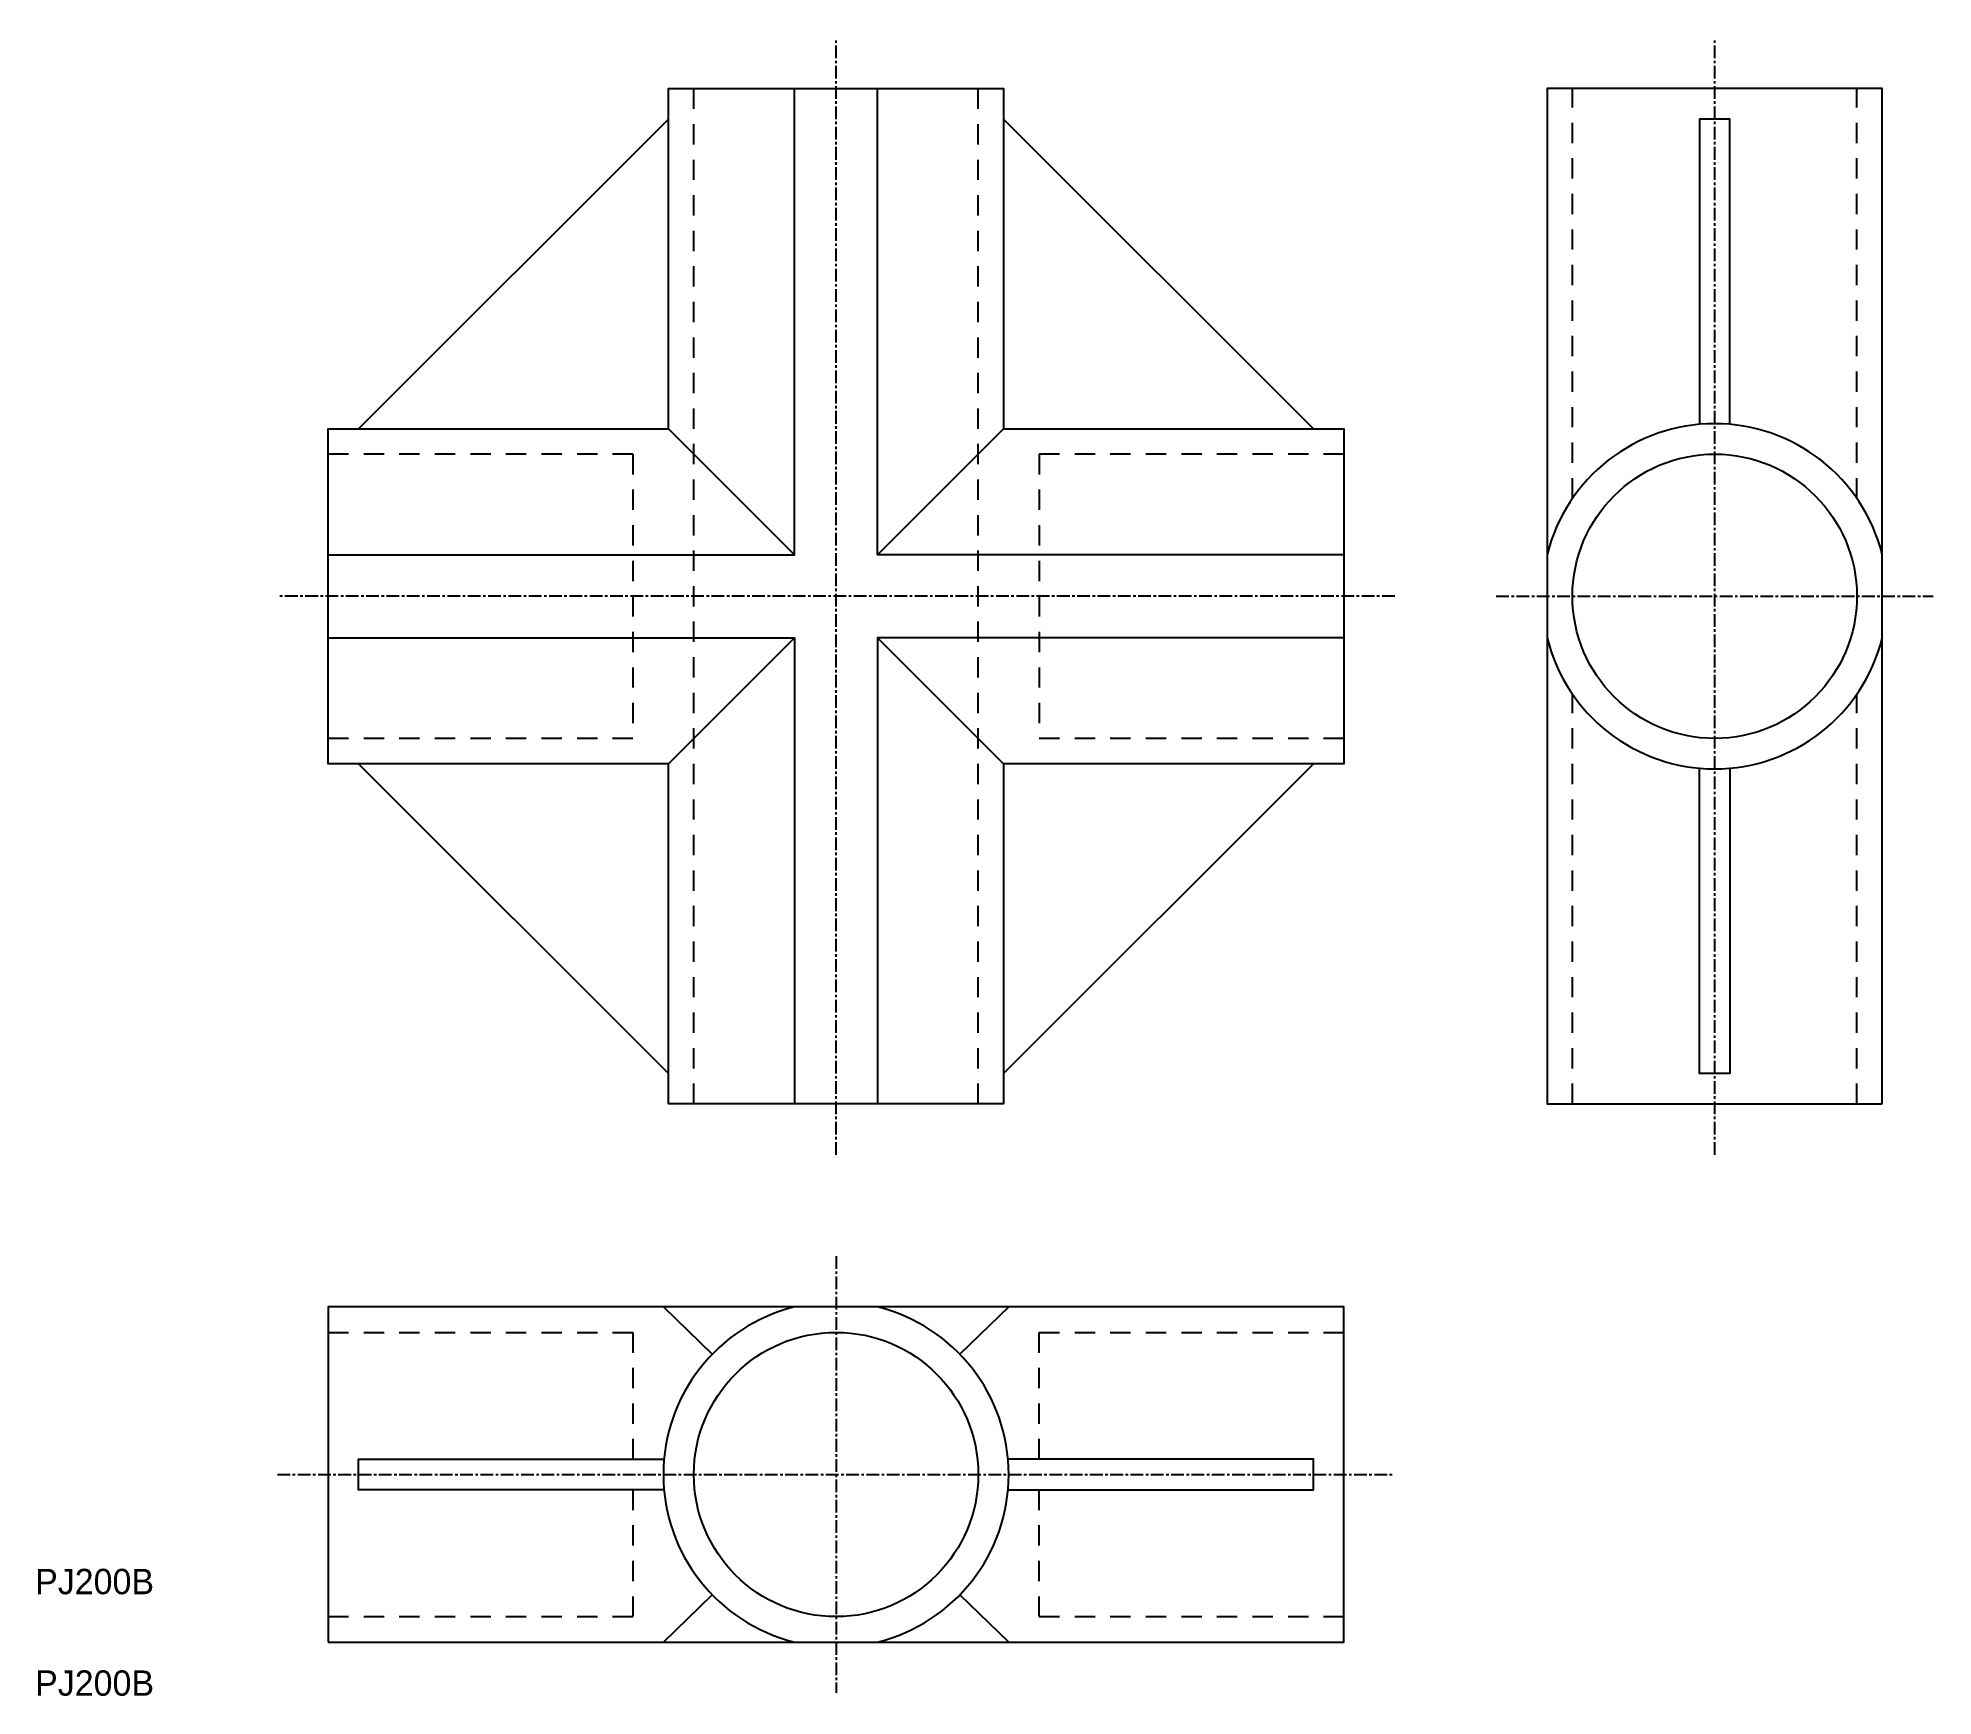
# Model space of a CAD drawing. Extents: x 0 to 187, y 0 to 163.
import ezdxf

# ---------------------------------------------------------------- set-up
doc = ezdxf.new("R2010")
doc.units = 0
doc.linetypes.add('CENTER', pattern=[2, 1.25, -0.25, 0.25, -0.25])
doc.linetypes.add('DASHED', pattern=[3.5, 2, -1.5])
doc.layers.get('0').update_dxf_attribs({"linetype": 'CONTINUOUS'})
doc.layers.add('CENTER', color=1, linetype='CENTER')

msp = doc.modelspace()

# ---------------------------------------------------------------- linework, layer by layer
at = {"color": 3, "linetype": 'DASHED'}
for p, q in [((64.85, 58.29), (64.85, 158.29)), ((92.85, 58.29), (92.85, 158.29)), ((151.35, 117.93), (151.35, 158.29)), ((179.35, 117.93), (179.35, 158.29)), ((58.85, 122.29), (28.85, 122.29)), ((58.85, 122.29), (58.85, 94.29)), ((128.85, 122.29), (98.85, 122.29)), ((98.85, 122.29), (98.85, 94.29)), ((151.35, 58.29), (151.35, 98.64)), ((179.35, 58.29), (179.35, 98.64)), ((58.85, 94.29), (28.85, 94.29)), ((128.85, 94.29), (98.85, 94.29)), ((28.85, 35.79), (58.85, 35.79)), ((58.85, 35.79), (58.85, 23.29)), ((98.85, 35.79), (128.85, 35.79)), ((98.85, 23.29), (98.85, 35.79)), ((58.85, 20.29), (58.85, 7.79)), ((98.85, 7.79), (98.85, 20.29)), ((28.85, 7.79), (58.85, 7.79)), ((98.85, 7.79), (128.85, 7.79))]:
    msp.add_line(p, q, dxfattribs=at)
at = {"color": 7, "linetype": 'CONTINUOUS'}
for p, q in [((31.85, 124.79), (62.35, 155.29)), ((125.85, 124.79), (95.35, 155.29)), ((62.35, 124.79), (74.76, 112.38)), ((95.35, 124.79), (82.94, 112.38)), ((62.35, 91.79), (74.76, 104.19)), ((95.35, 91.79), (82.94, 104.19)), ((31.85, 91.79), (62.35, 61.29)), ((125.85, 91.79), (95.35, 61.29)), ((61.85, 38.29), (66.65, 33.63)), ((95.85, 38.29), (91.05, 33.63)), ((61.85, 5.29), (66.65, 9.95)), ((95.85, 5.29), (91.05, 9.95))]:
    msp.add_line(p, q, dxfattribs=at)
for points in [[(95.35, 124.79), (128.85, 124.79), (128.85, 91.79), (95.35, 91.79), (95.35, 58.29), (62.35, 58.29), (62.35, 91.79), (28.85, 91.79), (28.85, 124.79), (62.35, 124.79), (62.35, 158.29), (95.35, 158.29)], [(181.85, 58.29), (181.85, 158.29), (148.85, 158.29), (148.85, 58.29)], [(28.85, 5.29), (128.85, 5.29), (128.85, 38.29), (28.85, 38.29)]]:
    msp.add_lwpolyline(points, close=True, dxfattribs=at)
for points in [[(28.85, 112.38), (74.76, 112.38), (74.76, 158.29)], [(128.85, 112.38), (82.94, 112.38), (82.94, 158.29)], [(166.85, 125.22), (166.85, 155.29), (163.85, 155.29), (163.85, 125.22)], [(28.85, 104.19), (74.76, 104.19), (74.76, 58.29)], [(128.85, 104.19), (82.94, 104.19), (82.94, 58.29)], [(166.85, 91.35), (166.85, 61.29), (163.85, 61.29), (163.85, 91.35)], [(61.92, 20.29), (31.85, 20.29), (31.85, 23.29), (61.92, 23.29)], [(95.79, 20.29), (125.85, 20.29), (125.85, 23.29), (95.79, 23.29)]]:
    msp.add_lwpolyline(points, dxfattribs=at)
for centre in [(165.35, 108.29), (78.85, 21.79)]:
    msp.add_circle(centre, 14, dxfattribs=at)
for centre, start, end in [((165.35, 108.29), 13.9306, 166.0694), ((165.35, 108.29), 193.9306, 346.0694), ((78.85, 21.79), 103.9306, 256.0694), ((78.85, 21.79), 283.9306, 76.0694)]:
    msp.add_arc(centre, 17, start, end, dxfattribs=at)
at = {"layer": 'CENTER', "color": 1, "linetype": 'CENTER'}
for p, q in [((78.85, 53.29), (78.85, 163.29)), ((165.35, 53.29), (165.35, 163.29)), ((133.85, 108.29), (23.85, 108.29)), ((143.85, 108.29), (186.85, 108.29)), ((78.85, 43.29), (78.85, 0.29)), ((23.85, 21.79), (133.85, 21.79))]:
    msp.add_line(p, q, dxfattribs=at)

# ---------------------------------------------------------------- texts
at = {"color": 7, "linetype": 'CONTINUOUS'}
for p in [(0, 10), (0, 0)]:
    msp.add_text('PJ200B', height=2.5, dxfattribs=at).set_placement(p)

doc.saveas('drawing.dxf')
